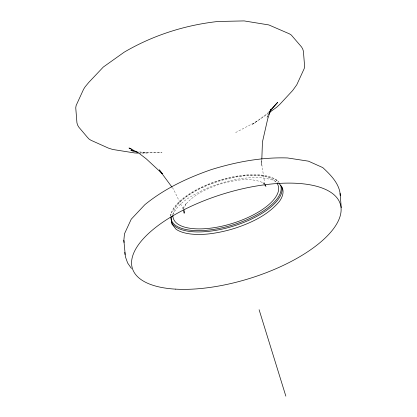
<?xml version="1.0" encoding="UTF-8"?>
<svg xmlns="http://www.w3.org/2000/svg" width="417" height="417" viewBox="0 0 417 417"><rect width="100%" height="100%" fill="white"/><g stroke="black" fill="none" stroke-linecap="round" stroke-linejoin="round"><path stroke-width="0.31" stroke-dasharray="2.08 1.56" d="M261.808 159.8L261.61 165.507L261.209 160.519L264.717 183.709M170.986 214.291L170.699 215.407A57.979 23.581 -17.2 0 1 219.696 180.983A57.979 23.581 -17.2 0 1 279.03 182.229M172.81 214.859C178.481 202.162 192.117 195.636 203.877 189.62A61.461 24.999 -17.2 0 1 232.399 180.186A58.203 23.675 -17.2 0 1 277.566 182.573M267.855 115.66L266.765 118.006L267.995 115.78M268.84 111.881L267.083 113.778L251.785 124.86L256.497 121.54M268.673 113.028L257.758 120.888L235.287 132.747L235.991 132.387M138.788 153.107L162.02 152.486L139.95 152.945L147.258 153.029L137.798 151.559M276.216 179.826L277.065 180.566M264.013 184.074L262.825 182.672L264.878 183.626C250.435 176.198 233.296 180.493 218.482 184.59C206.175 189.016 193.551 194.676 185.158 205.107L186.232 203.308L183.793 208.557L183.6 206.238L183.829 209.11M172.357 187.671L173.514 189.245L183.12 209.084M170.741 216.251A57.358 23.331 -17.2 0 1 218.628 180.493A57.358 23.331 -17.2 0 1 278.963 182.37M172.94 214.484A54.935 22.341 -17.2 0 1 219.827 180.535A54.935 22.341 -17.2 0 1 276.752 182.927"/><path stroke-width="0.63" d="M131.433 268.485L127.633 262.997L125.392 256.736L123.865 240.281L124.475 233.807L131.23 219.212L144.855 204.69C164.434 188.672 187.504 177.882 211.268 169.615C235.965 161.989 261.605 157.089 287.542 157.954L308.444 161.165L322.784 167.598C330.686 174.942 339.881 184.012 340.282 195.641M261.829 159.164L262.434 142.041L267.631 119.21L270.857 109.197L269.491 112.137M172.263 216.037L171.439 217.804L171.945 224.065L176 229.188A58.203 23.675 -17.2 0 0 207.358 234.057A61.461 24.999 -17.2 0 0 236.194 227.854C252.301 222.35 268.428 214.677 279.484 201.307A58.203 23.675 -17.2 0 0 279.046 183.678M268.611 114.665L271.384 109.645L277.623 102.41L271.477 109.04M269.7 112.288L276.878 107.086L279.744 104.438L292.671 90.499L296.784 84.776L304.222 68.56L304.592 66.313L304.426 64.025L303.394 51.187L302.706 48.956L301.527 46.944L291.301 35.049L289.424 33.845L268.845 24.937L244.138 20.913L217.83 21.491C184.934 25.114 152.82 35.382 124.245 52.146L103.312 67.038L88.795 82.389L85.099 86.861L83.556 89.316L76.118 105.527L75.748 107.779L76.947 122.9L77.635 125.131L78.813 127.149L87.497 137.417L89.04 139.043L90.916 140.248L108.378 148.092L112.658 149.463L134.545 152.94L138.142 153.122M133.383 150.876L130.86 150.485L137.782 152.294M131.97 149.333L129.009 148.009L138.22 152.643L146.357 158.934L162.26 173.675M264.8 185.007L265.989 186.409M162.401 173.602L159.226 169.849L171.971 187.15M265.108 184.867L265.697 185.893M259.098 309.711L285.853 396.15M183.965 210.835L184.168 213.207L183.887 209.72M123.865 240.281L124.047 242.459M124.829 252.311L125.017 254.542M340.1 193.41L341.252 207.671M281.725 186.759A57.979 23.581 -17.2 0 1 234.667 225.712A57.979 23.581 -17.2 0 1 171.434 222.178M277.107 183.428A54.935 22.341 -17.2 0 1 232.42 223.413A54.935 22.341 -17.2 0 1 172.888 215.719M280.646 185.372A57.358 23.331 -17.2 0 1 234.338 224.466A57.358 23.331 -17.2 0 1 171.481 220.489M171.267 219.921A57.358 23.331 -17.2 0 1 170.762 217.518M175.474 289.132A108.821 44.259 -17.2 0 0 340.637 214.14A108.821 44.259 -17.2 0 0 192.946 205.435A108.821 44.259 -17.2 0 0 175.474 289.132"/></g></svg>
